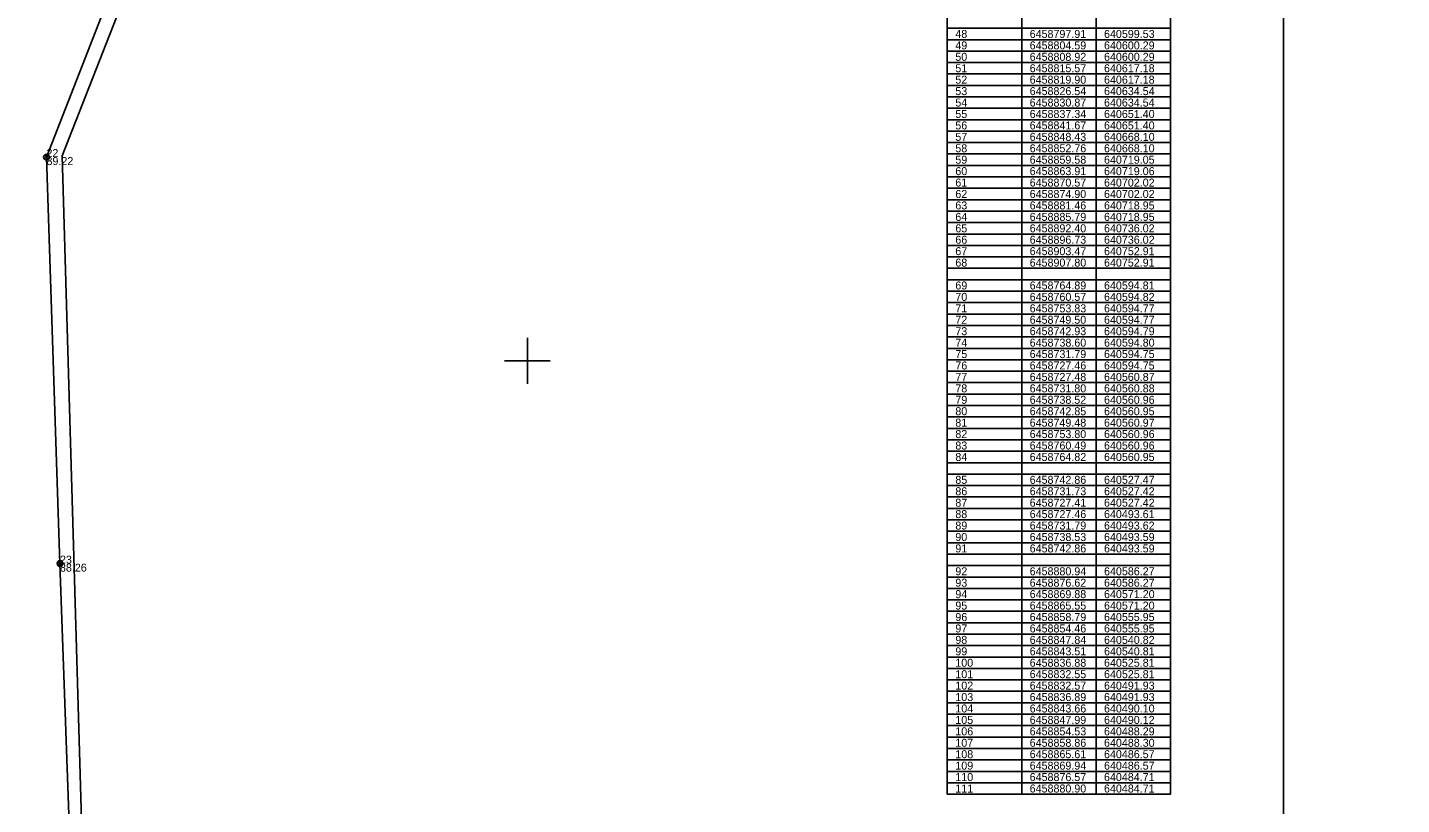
# Model space of a CAD drawing. Extents: x 639535 to 641097, y 6458358 to 6459526.
# Drawn here: x 640856.3 to 640976.4, y 6458811.2 to 6458879.2 of the extents above; entities that cross this region are included whole.
import ezdxf

# ---------------------------------------------------------------- set-up
doc = ezdxf.new("R2010")
doc.units = 0
for name, color, linetype in [('ABIJOONIS', 7, 'Continuous'), ('AED', 7, 'Continuous'), ('KOORDPUNKT', 7, 'Continuous'), ('KORGUS-EH2000', 7, 'Continuous'), ('MOOTPIIR', 7, 'Continuous'), ('PIIR', 7, 'Continuous'), ('VORK', 7, 'Continuous'), ('VORMISTUS', 7, 'Continuous')]:
    doc.layers.add(name, color=color, linetype=linetype)

msp = doc.modelspace()

# ---------------------------------------------------------------- linework, layer by layer
at = {"layer": 'ABIJOONIS'}
for p, q in [((640943.22, 6458927.09), (640943.22, 6458812.09)), ((640949.72, 6458927.09), (640949.72, 6458812.09)), ((640936.72, 6458879.09), (640956.22, 6458879.09)), ((640936.72, 6458878.09), (640956.22, 6458878.09)), ((640936.72, 6458877.09), (640956.22, 6458877.09)), ((640936.72, 6458876.09), (640956.22, 6458876.09)), ((640936.72, 6458875.09), (640956.22, 6458875.09)), ((640936.72, 6458874.09), (640956.22, 6458874.09)), ((640936.72, 6458873.09), (640956.22, 6458873.09)), ((640936.72, 6458872.09), (640956.22, 6458872.09)), ((640936.72, 6458871.09), (640956.22, 6458871.09)), ((640936.72, 6458870.09), (640956.22, 6458870.09)), ((640936.72, 6458869.09), (640956.22, 6458869.09)), ((640936.72, 6458868.09), (640956.22, 6458868.09)), ((640936.72, 6458867.09), (640956.22, 6458867.09)), ((640936.72, 6458866.09), (640956.22, 6458866.09)), ((640936.72, 6458865.09), (640956.22, 6458865.09)), ((640936.72, 6458864.09), (640956.22, 6458864.09)), ((640936.72, 6458863.09), (640956.22, 6458863.09)), ((640936.72, 6458862.09), (640956.22, 6458862.09)), ((640936.72, 6458861.09), (640956.22, 6458861.09)), ((640936.72, 6458860.09), (640956.22, 6458860.09)), ((640936.72, 6458859.09), (640956.22, 6458859.09)), ((640936.72, 6458858.09), (640956.22, 6458858.09)), ((640936.72, 6458857.09), (640956.22, 6458857.09)), ((640936.72, 6458856.09), (640956.22, 6458856.09)), ((640936.72, 6458855.09), (640956.22, 6458855.09)), ((640936.72, 6458854.09), (640956.22, 6458854.09)), ((640936.72, 6458853.09), (640956.22, 6458853.09)), ((640936.72, 6458852.09), (640956.22, 6458852.09)), ((640936.72, 6458851.09), (640956.22, 6458851.09)), ((640936.72, 6458850.09), (640956.22, 6458850.09)), ((640936.72, 6458849.09), (640956.22, 6458849.09)), ((640936.72, 6458848.09), (640956.22, 6458848.09)), ((640936.72, 6458847.09), (640956.22, 6458847.09)), ((640936.72, 6458846.09), (640956.22, 6458846.09)), ((640936.72, 6458845.09), (640956.22, 6458845.09)), ((640936.72, 6458844.09), (640956.22, 6458844.09)), ((640936.72, 6458843.09), (640956.22, 6458843.09)), ((640936.72, 6458842.09), (640956.22, 6458842.09)), ((640936.72, 6458841.09), (640956.22, 6458841.09)), ((640936.72, 6458840.09), (640956.22, 6458840.09)), ((640936.72, 6458839.09), (640956.22, 6458839.09)), ((640936.72, 6458838.09), (640956.22, 6458838.09)), ((640936.72, 6458837.09), (640956.22, 6458837.09)), ((640936.72, 6458836.09), (640956.22, 6458836.09)), ((640936.72, 6458835.09), (640956.22, 6458835.09)), ((640936.72, 6458834.09), (640956.22, 6458834.09)), ((640936.72, 6458833.09), (640956.22, 6458833.09)), ((640936.72, 6458832.09), (640956.22, 6458832.09)), ((640936.72, 6458831.09), (640956.22, 6458831.09)), ((640936.72, 6458830.09), (640956.22, 6458830.09)), ((640936.72, 6458829.09), (640956.22, 6458829.09)), ((640936.72, 6458828.09), (640956.22, 6458828.09)), ((640936.72, 6458827.09), (640956.22, 6458827.09)), ((640936.72, 6458826.09), (640956.22, 6458826.09)), ((640936.72, 6458825.09), (640956.22, 6458825.09)), ((640936.72, 6458824.09), (640956.22, 6458824.09)), ((640936.72, 6458823.09), (640956.22, 6458823.09)), ((640936.72, 6458822.09), (640956.22, 6458822.09)), ((640936.72, 6458821.09), (640956.22, 6458821.09)), ((640936.72, 6458820.09), (640956.22, 6458820.09)), ((640936.72, 6458819.09), (640956.22, 6458819.09)), ((640936.72, 6458818.09), (640956.22, 6458818.09)), ((640936.72, 6458817.09), (640956.22, 6458817.09)), ((640936.72, 6458816.09), (640956.22, 6458816.09)), ((640936.72, 6458815.09), (640956.22, 6458815.09)), ((640936.72, 6458814.09), (640956.22, 6458814.09)), ((640936.72, 6458813.09), (640956.22, 6458813.09)), ((640936.72, 6458812.09), (640956.22, 6458812.09))]:
    msp.add_line(p, q, dxfattribs=at)
msp.add_lwpolyline([(640936.72, 6458928.09), (640956.22, 6458928.09), (640956.22, 6458812.09), (640936.72, 6458812.09)], close=True, dxfattribs=at)
at = {"layer": 'AED'}
msp.add_lwpolyline([(640477.16, 6458720.23), (640523.81, 6458720.59), (640536.38, 6458720.68), (640538.81, 6458720.67), (640541.36, 6458720.67), (640555.72, 6458720.79), (640603.77, 6458721.16), (640661.49, 6458721.54), (640686.29, 6458721.69), (640706.3, 6458721.79), (640761.34, 6458722.13), (640811.71, 6458722.4), (640862.85, 6458722.78), (640862.3, 6458739.74), (640860.73, 6458787.53), (640859.13, 6458832.26), (640857.95, 6458867.82), (640865.11, 6458886.21), (640881.35, 6458927.74), (640828.58, 6458921.63), (640795.58, 6458917.81)], dxfattribs=at)
at = {"layer": 'KOORDPUNKT'}
for centre, radius in [((640857.95, 6458867.82), 0.25), ((640857.95, 6458867.82), 0.0221), ((640857.95, 6458867.82), 0.025), ((640857.95, 6458867.82), 0.0191), ((640857.95, 6458867.82), 0.0132), ((640857.95, 6458867.82), 0.0161), ((640857.95, 6458867.82), 0.0102), ((640857.95, 6458867.82), 0.0043), ((640857.95, 6458867.82), 0.00726), ((640859.13, 6458832.26), 0.25), ((640859.13, 6458832.26), 0.0191), ((640859.13, 6458832.26), 0.0221), ((640859.13, 6458832.26), 0.025), ((640859.13, 6458832.26), 0.0161), ((640859.13, 6458832.26), 0.00726), ((640859.13, 6458832.26), 0.0102), ((640859.13, 6458832.26), 0.0132), ((640859.13, 6458832.26), 0.0043)]:
    msp.add_circle(centre, radius, dxfattribs=at)
at = {"layer": 'KORGUS-EH2000'}
for centre in [(640857.95, 6458867.82), (640859.13, 6458832.26)]:
    msp.add_circle(centre, 0.1, dxfattribs=at)
at = {"layer": 'MOOTPIIR'}
msp.add_lwpolyline([(640577, 6458892.75), (640601.55, 6458895.23), (640616.13, 6458896.91), (640638, 6458899.45), (640671.29, 6458903.4), (640732.6, 6458910.52), (640771.59, 6458915.08), (640795.58, 6458917.81), (640828.58, 6458921.63), (640881.35, 6458927.74), (640873.23, 6458906.98), (640865.11, 6458886.21), (640857.95, 6458867.82), (640859.13, 6458832.26), (640860.73, 6458787.53), (640862.3, 6458739.74), (640862.85, 6458722.78), (640811.71, 6458722.4), (640761.34, 6458722.13), (640706.3, 6458721.79), (640686.29, 6458721.69), (640661.49, 6458721.54), (640603.77, 6458721.16), (640555.72, 6458720.79)], dxfattribs=at)
at = {"layer": 'PIIR'}
for points in [[(640882.77, 6458927.8), (640937.52, 6459067.95), (640945.19, 6459054.84), (640959.38, 6459028.49), (640977.56, 6458995.48), (640989.28, 6458976.36), (641058.98, 6458840.89), (641096.58, 6458768.79), (640977.52, 6458437.54), (640870.79, 6458475), (640863.55, 6458722.6), (640859.33, 6458867.93)], [(640481.83, 6458865.25), (640478.07, 6458885.21), (640480, 6458885.45), (640882.77, 6458927.8), (640859.33, 6458867.93), (640863.55, 6458722.6), (640475.03, 6458718.63), (640485.58, 6458747.26), (640488.15, 6458754.74), (640489.87, 6458760.57), (640491.41, 6458766.85), (640492.36, 6458773.42), (640492.7, 6458781.97), (640492.56, 6458789.66), (640491.98, 6458797.9), (640490.87, 6458807.59), (640488.95, 6458820.75), (640485.88, 6458841.5)]]:
    msp.add_lwpolyline(points, close=True, dxfattribs=at)
at = {"layer": 'VORK'}
for p, q in [((640900, 6458852), (640900, 6458848)), ((640898, 6458850), (640902, 6458850))]:
    msp.add_line(p, q, dxfattribs=at)
at = {"layer": 'VORMISTUS'}
msp.add_lwpolyline([(640396.71, 6458626.72), (640966.11, 6458626.72), (640966.11, 6459016.72), (640396.71, 6459016.72)], close=True, dxfattribs=at)

# ---------------------------------------------------------------- texts
at = {"layer": 'ABIJOONIS'}
for s, p in [('48', (640937.42, 6458878.24)), ('6458797.91', (640943.92, 6458878.24)), ('640599.53', (640950.42, 6458878.24)), ('49', (640937.42, 6458877.24)), ('6458804.59', (640943.92, 6458877.24)), ('640600.29', (640950.42, 6458877.24)), ('50', (640937.42, 6458876.24)), ('6458808.92', (640943.92, 6458876.24)), ('640600.29', (640950.42, 6458876.24)), ('51', (640937.42, 6458875.24)), ('6458815.57', (640943.92, 6458875.24)), ('640617.18', (640950.42, 6458875.24)), ('52', (640937.42, 6458874.24)), ('6458819.90', (640943.92, 6458874.24)), ('640617.18', (640950.42, 6458874.24)), ('53', (640937.42, 6458873.24)), ('54', (640937.42, 6458872.24)), ('6458826.54', (640943.92, 6458873.24)), ('6458830.87', (640943.92, 6458872.24)), ('640634.54', (640950.42, 6458873.24)), ('640634.54', (640950.42, 6458872.24)), ('55', (640937.42, 6458871.24)), ('6458837.34', (640943.92, 6458871.24)), ('640651.40', (640950.42, 6458871.24)), ('56', (640937.42, 6458870.24)), ('6458841.67', (640943.92, 6458870.24)), ('640651.40', (640950.42, 6458870.24)), ('57', (640937.42, 6458869.24)), ('6458848.43', (640943.92, 6458869.24)), ('640668.10', (640950.42, 6458869.24)), ('58', (640937.42, 6458868.24)), ('6458852.76', (640943.92, 6458868.24)), ('640668.10', (640950.42, 6458868.24)), ('59', (640937.42, 6458867.24)), ('60', (640937.42, 6458866.24)), ('6458859.58', (640943.92, 6458867.24)), ('6458863.91', (640943.92, 6458866.24)), ('640719.05', (640950.42, 6458867.24)), ('640719.06', (640950.42, 6458866.24)), ('61', (640937.42, 6458865.24)), ('6458870.57', (640943.92, 6458865.24)), ('640702.02', (640950.42, 6458865.24)), ('62', (640937.42, 6458864.24)), ('6458874.90', (640943.92, 6458864.24)), ('640702.02', (640950.42, 6458864.24)), ('63', (640937.42, 6458863.24)), ('6458881.46', (640943.92, 6458863.24)), ('640718.95', (640950.42, 6458863.24)), ('64', (640937.42, 6458862.24)), ('6458885.79', (640943.92, 6458862.24)), ('640718.95', (640950.42, 6458862.24)), ('65', (640937.42, 6458861.24)), ('66', (640937.42, 6458860.24)), ('6458892.40', (640943.92, 6458861.24)), ('6458896.73', (640943.92, 6458860.24)), ('640736.02', (640950.42, 6458861.24)), ('640736.02', (640950.42, 6458860.24)), ('67', (640937.42, 6458859.24)), ('6458903.47', (640943.92, 6458859.24)), ('640752.91', (640950.42, 6458859.24)), ('68', (640937.42, 6458858.24)), ('6458907.80', (640943.92, 6458858.24)), ('640752.91', (640950.42, 6458858.24)), ('69', (640937.42, 6458856.24)), ('6458764.89', (640943.92, 6458856.24)), ('640594.81', (640950.42, 6458856.24)), ('70', (640937.42, 6458855.24)), ('71', (640937.42, 6458854.24)), ('6458760.57', (640943.92, 6458855.24)), ('6458753.83', (640943.92, 6458854.24)), ('640594.82', (640950.42, 6458855.24)), ('640594.77', (640950.42, 6458854.24)), ('72', (640937.42, 6458853.24)), ('6458749.50', (640943.92, 6458853.24)), ('640594.77', (640950.42, 6458853.24)), ('73', (640937.42, 6458852.24)), ('6458742.93', (640943.92, 6458852.24)), ('640594.79', (640950.42, 6458852.24)), ('74', (640937.42, 6458851.24)), ('6458738.60', (640943.92, 6458851.24)), ('640594.80', (640950.42, 6458851.24)), ('75', (640937.42, 6458850.24)), ('6458731.79', (640943.92, 6458850.24)), ('640594.75', (640950.42, 6458850.24)), ('76', (640937.42, 6458849.24)), ('77', (640937.42, 6458848.24)), ('6458727.46', (640943.92, 6458849.24)), ('6458727.48', (640943.92, 6458848.24)), ('640594.75', (640950.42, 6458849.24)), ('640560.87', (640950.42, 6458848.24)), ('78', (640937.42, 6458847.24)), ('6458731.80', (640943.92, 6458847.24)), ('640560.88', (640950.42, 6458847.24)), ('79', (640937.42, 6458846.24)), ('6458738.52', (640943.92, 6458846.24)), ('640560.96', (640950.42, 6458846.24)), ('80', (640937.42, 6458845.24)), ('6458742.85', (640943.92, 6458845.24)), ('640560.95', (640950.42, 6458845.24)), ('81', (640937.42, 6458844.24)), ('6458749.48', (640943.92, 6458844.24)), ('640560.97', (640950.42, 6458844.24)), ('82', (640937.42, 6458843.24)), ('83', (640937.42, 6458842.24)), ('6458753.80', (640943.92, 6458843.24)), ('6458760.49', (640943.92, 6458842.24)), ('640560.96', (640950.42, 6458843.24)), ('640560.96', (640950.42, 6458842.24)), ('84', (640937.42, 6458841.24)), ('6458764.82', (640943.92, 6458841.24)), ('640560.95', (640950.42, 6458841.24)), ('85', (640937.42, 6458839.24)), ('6458742.86', (640943.92, 6458839.24)), ('640527.47', (640950.42, 6458839.24)), ('86', (640937.42, 6458838.24)), ('6458731.73', (640943.92, 6458838.24)), ('640527.42', (640950.42, 6458838.24)), ('87', (640937.42, 6458837.24)), ('88', (640937.42, 6458836.24)), ('6458727.41', (640943.92, 6458837.24)), ('6458727.46', (640943.92, 6458836.24)), ('640527.42', (640950.42, 6458837.24)), ('640493.61', (640950.42, 6458836.24)), ('89', (640937.42, 6458835.24)), ('6458731.79', (640943.92, 6458835.24)), ('640493.62', (640950.42, 6458835.24)), ('90', (640937.42, 6458834.24)), ('6458738.53', (640943.92, 6458834.24)), ('640493.59', (640950.42, 6458834.24)), ('91', (640937.42, 6458833.24)), ('6458742.86', (640943.92, 6458833.24)), ('640493.59', (640950.42, 6458833.24)), ('92', (640937.42, 6458831.24)), ('93', (640937.42, 6458830.24)), ('6458880.94', (640943.92, 6458831.24)), ('6458876.62', (640943.92, 6458830.24)), ('640586.27', (640950.42, 6458831.24)), ('640586.27', (640950.42, 6458830.24)), ('94', (640937.42, 6458829.24)), ('6458869.88', (640943.92, 6458829.24)), ('640571.20', (640950.42, 6458829.24)), ('95', (640937.42, 6458828.24)), ('6458865.55', (640943.92, 6458828.24)), ('640571.20', (640950.42, 6458828.24)), ('96', (640937.42, 6458827.24)), ('6458858.79', (640943.92, 6458827.24)), ('640555.95', (640950.42, 6458827.24)), ('97', (640937.42, 6458826.24)), ('6458854.46', (640943.92, 6458826.24)), ('640555.95', (640950.42, 6458826.24)), ('98', (640937.42, 6458825.24)), ('99', (640937.42, 6458824.24)), ('6458847.84', (640943.92, 6458825.24)), ('6458843.51', (640943.92, 6458824.24)), ('640540.82', (640950.42, 6458825.24)), ('640540.81', (640950.42, 6458824.24)), ('100', (640937.42, 6458823.24)), ('6458836.88', (640943.92, 6458823.24)), ('640525.81', (640950.42, 6458823.24)), ('101', (640937.42, 6458822.24)), ('6458832.55', (640943.92, 6458822.24)), ('640525.81', (640950.42, 6458822.24)), ('102', (640937.42, 6458821.24)), ('6458832.57', (640943.92, 6458821.24)), ('640491.93', (640950.42, 6458821.24)), ('103', (640937.42, 6458820.24)), ('6458836.89', (640943.92, 6458820.24)), ('640491.93', (640950.42, 6458820.24)), ('104', (640937.42, 6458819.24)), ('105', (640937.42, 6458818.24)), ('6458843.66', (640943.92, 6458819.24)), ('6458847.99', (640943.92, 6458818.24)), ('640490.10', (640950.42, 6458819.24)), ('640490.12', (640950.42, 6458818.24)), ('106', (640937.42, 6458817.24)), ('6458854.53', (640943.92, 6458817.24)), ('640488.29', (640950.42, 6458817.24)), ('107', (640937.42, 6458816.24)), ('6458858.86', (640943.92, 6458816.24)), ('640488.30', (640950.42, 6458816.24)), ('108', (640937.42, 6458815.24)), ('6458865.61', (640943.92, 6458815.24)), ('640486.57', (640950.42, 6458815.24)), ('109', (640937.42, 6458814.24)), ('6458869.94', (640943.92, 6458814.24)), ('640486.57', (640950.42, 6458814.24)), ('110', (640937.42, 6458813.24)), ('111', (640937.42, 6458812.24)), ('6458876.57', (640943.92, 6458813.24)), ('6458880.90', (640943.92, 6458812.24)), ('640484.71', (640950.42, 6458813.24)), ('640484.71', (640950.42, 6458812.24))]:
    msp.add_text(s, height=0.7, dxfattribs=at).set_placement(p)
at = {"layer": 'KOORDPUNKT'}
for s, p in [('22', (640857.95, 6458867.82)), ('23', (640859.13, 6458832.26))]:
    msp.add_text(s, height=0.7, dxfattribs=at).set_placement(p)
at = {"layer": 'KORGUS-EH2000'}
for s, p in [('89.22', (640857.95, 6458867.12)), ('88.26', (640859.13, 6458831.56))]:
    msp.add_text(s, height=0.7, dxfattribs=at).set_placement(p)

doc.saveas('drawing.dxf')
